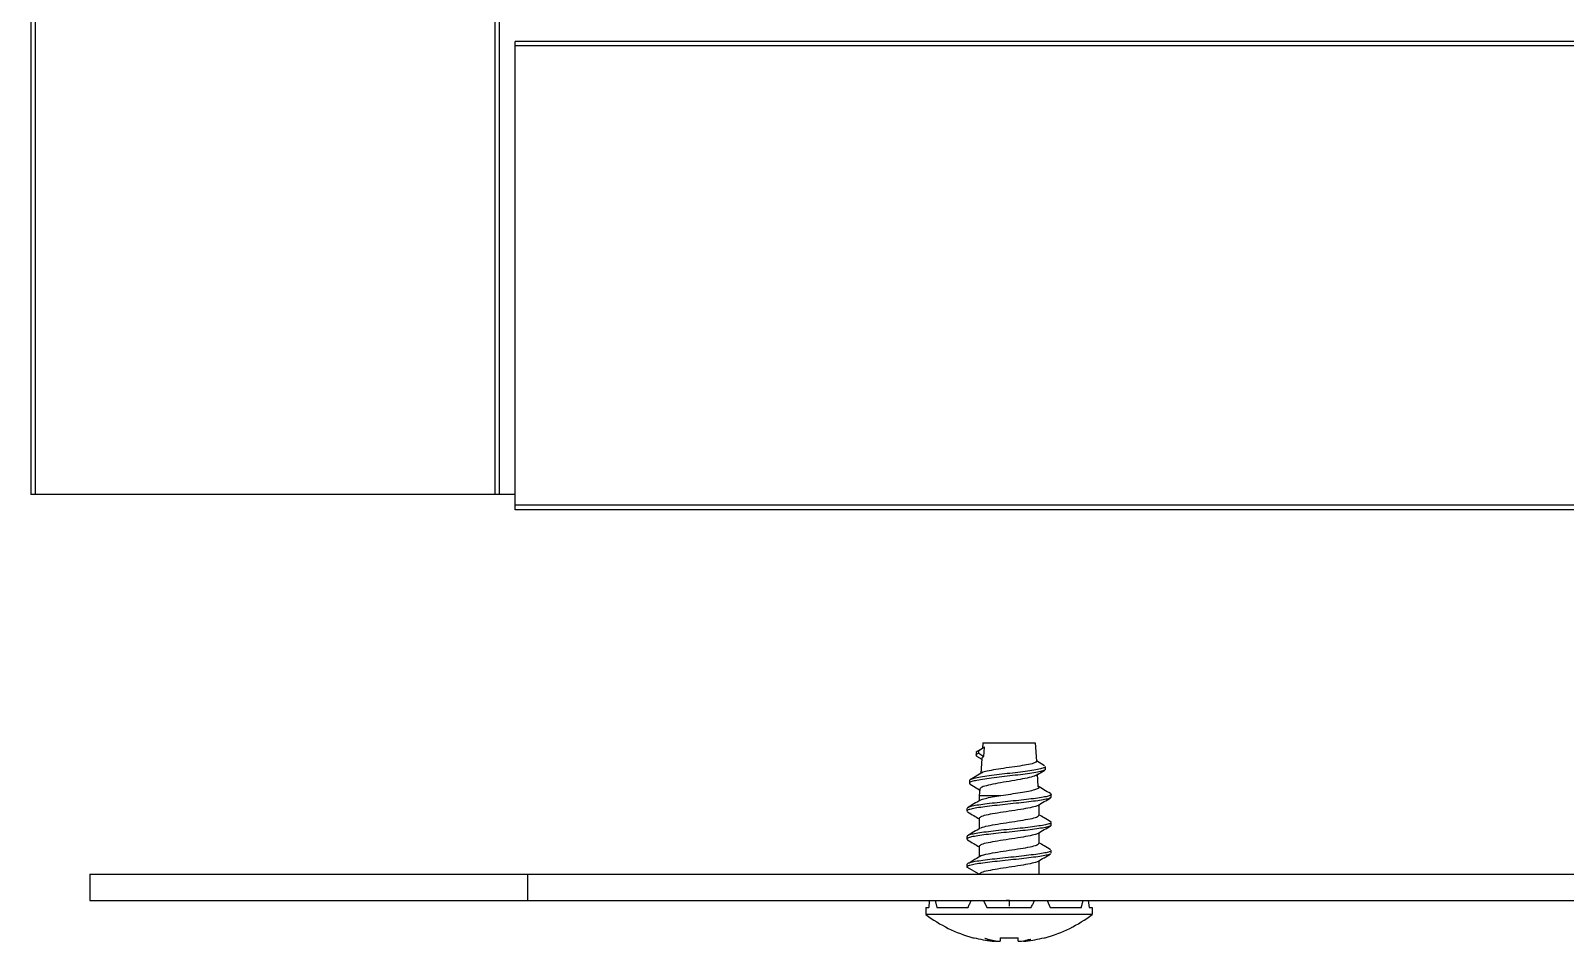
# Model space of a CAD drawing. Header units: millimetres. Extents: x 24 to 293, y 35 to 211.
# Drawn here: x 24.38 to 68.2, y 49.16 to 75.17 of the extents above; entities that cross this region are included whole.
import ezdxf

# ---------------------------------------------------------------- set-up
doc = ezdxf.new("R2010")
doc.units = ezdxf.units.MM
doc.header["$PDSIZE"] = -1

msp = doc.modelspace()

# ---------------------------------------------------------------- linework, layer by layer
at = {"color": 7, "linetype": 'Continuous', "lineweight": 25}
for p, q in [((24.377, 186.928), (24.377, 61.928)), ((24.502, 186.928), (24.502, 61.928)), ((37.627, 186.928), (37.627, 61.928)), ((37.752, 186.928), (37.752, 61.928)), ((136.464, 74.866), (38.214, 74.866)), ((38.214, 74.741), (38.214, 74.866)), ((136.464, 74.741), (38.214, 74.741)), ((38.214, 61.616), (38.214, 74.741)), ((24.502, 61.928), (24.377, 61.928)), ((37.627, 61.928), (24.502, 61.928)), ((37.752, 61.928), (37.627, 61.928)), ((38.214, 61.928), (37.752, 61.928)), ((136.464, 61.616), (38.214, 61.616)), ((38.214, 61.491), (38.214, 61.616)), ((136.464, 61.491), (38.214, 61.491)), ((51.564, 54.828), (51.554, 54.67)), ((51.564, 54.828), (53.064, 54.828)), ((53.064, 54.828), (53.099, 54.304)), ((51.372, 54.554), (51.372, 54.479)), ((51.558, 54.673), (51.374, 54.564)), ((51.389, 54.455), (51.534, 54.367)), ((51.614, 54.707), (51.455, 54.608)), ((51.455, 54.533), (51.455, 54.608)), ((51.455, 54.533), (51.598, 54.444)), ((51.535, 54.389), (51.506, 53.959)), ((51.598, 54.444), (51.614, 54.707)), ((51.567, 53.995), (51.2, 53.778)), ((53.082, 53.904), (53.333, 54.055)), ((53.331, 54.18), (53.098, 54.318)), ((53.147, 53.585), (53.123, 53.951)), ((53.352, 54.08), (53.352, 54.155)), ((51.181, 53.755), (51.181, 53.68)), ((51.2, 53.656), (51.475, 53.492)), ((51.477, 53.513), (51.464, 53.324)), ((51.464, 53.328), (51.464, 53.179)), ((53.164, 53.062), (53.164, 52.763)), ((53.519, 53.283), (53.519, 53.359)), ((51.109, 52.959), (51.109, 52.883)), ((51.112, 52.966), (51.117, 52.958)), ((51.464, 52.678), (51.464, 52.379)), ((51.109, 52.159), (51.109, 52.083)), ((53.164, 52.262), (53.164, 51.963)), ((53.492, 52.581), (53.512, 52.572)), ((53.519, 52.483), (53.519, 52.559)), ((51.464, 51.878), (51.464, 51.575)), ((53.519, 51.683), (53.519, 51.759)), ((51.109, 51.358), (51.109, 51.283)), ((51.464, 51.078), (51.109, 51.283)), ((53.164, 51.462), (53.164, 51.078)), ((26.064, 51.078), (26.064, 50.328)), ((26.064, 51.078), (38.564, 51.078)), ((38.564, 51.078), (38.564, 50.328)), ((38.564, 51.078), (136.064, 51.078)), ((26.064, 50.328), (38.564, 50.328)), ((38.564, 50.328), (136.064, 50.328)), ((49.939, 50.128), (49.939, 49.928)), ((49.939, 50.128), (50.025, 50.128)), ((50.202, 50.328), (50.249, 50.128)), ((50.249, 50.128), (51.142, 50.128)), ((51.588, 50.328), (51.683, 50.128)), ((51.683, 50.128), (52.946, 50.128)), ((53.4, 50.328), (53.487, 50.128)), ((53.487, 50.128), (54.38, 50.128)), ((54.576, 50.328), (54.604, 50.128)), ((54.604, 50.128), (54.689, 50.128)), ((54.689, 50.128), (54.689, 49.928)), ((54.689, 49.928), (49.939, 49.928)), ((51.283, 49.266), (51.316, 49.266)), ((51.904, 49.179), (51.903, 49.164)), ((51.903, 49.164), (51.904, 49.179)), ((51.903, 49.164), (51.903, 49.164)), ((51.957, 49.169), (51.959, 49.166)), ((52.057, 49.266), (52.572, 49.266)), ((52.057, 49.266), (52.057, 49.166)), ((52.572, 49.166), (52.572, 49.266)), ((52.725, 49.177), (52.725, 49.166)), ((52.725, 49.164), (52.725, 49.177)), ((53.313, 49.266), (53.345, 49.266))]:
    msp.add_line(p, q, dxfattribs=at)
at = {"color": 7, "linetype": 'Continuous'}
for q in [(52.234, 50.328), (52.234, 50.328), (52.314, 50.167), (52.314, 50.167)]:
    msp.add_line((52.314, 50.328), q, dxfattribs=at)
at = {"color": 7, "linetype": 'Continuous', "lineweight": 25, "flags": 128}
for points in [[(51.904, 49.177), (51.926, 49.172), (51.959, 49.166)], [(52.725, 49.164), (52.725, 49.164), (52.725, 49.164), (52.725, 49.164), (52.725, 49.165), (52.725, 49.165), (52.725, 49.165), (52.725, 49.166), (52.725, 49.166)]]:
    msp.add_lwpolyline(points, dxfattribs=at)
at = {"color": 7, "linetype": 'Continuous', "lineweight": 25}
for centre, radius, start, end in [((52.314, 53.054), 3.925, 232.7686, 254.7719), ((52.314, 53.054), 3.925, 285.2281, 307.2314), ((52.314, 53.054), 3.917, 255.233, 262.9643), ((52.479, 51.971), 2.85, 252.4405, 259.986), ((52.187, 50.56), 1.425, 246.5225, 258.5064), ((51.945, 51.115), 1.952, 266.7409, 268.7571), ((52.315, 53.066), 3.916, 264.7964, 265.218), ((52.315, 53.066), 3.916, 265.1547, 265.218), ((51.945, 51.129), 1.966, 271.2423, 273.2487), ((52.683, 51.129), 1.966, 266.7513, 268.7577), ((52.314, 53.066), 3.916, 274.782, 275.2036), ((52.172, 51.911), 2.789, 280.2753, 285.9192), ((52.425, 50.577), 1.443, 282.0223, 290.7822), ((52.683, 51.115), 1.952, 271.2429, 273.2591), ((52.314, 53.054), 3.917, 277.0357, 284.767)]:
    msp.add_arc(centre, radius, start, end, dxfattribs=at)
for points, knots in [([(51.455, 54.533), (51.427, 54.521), (51.37, 54.497), (51.359, 54.471), (51.392, 54.456), (51.397, 54.454)], [0, 0, 0, 0, 0.448369, 0.900389, 1, 1, 1, 1]), ([(51.455, 54.608), (51.423, 54.596), (51.373, 54.578), (51.379, 54.56), (51.381, 54.554)], [0, 0, 0, 0, 0.661203, 1, 1, 1, 1]), ([(51.535, 54.389), (51.539, 54.4), (51.546, 54.418), (51.582, 54.436), (51.598, 54.444)], [0, 0, 0, 0, 0.560313, 1, 1, 1, 1]), ([(53.342, 54.08), (53.345, 54.075), (53.354, 54.058), (53.284, 54.03), (53.136, 53.994), (52.915, 53.958), (52.643, 53.922), (52.341, 53.886), (52.032, 53.85), (51.74, 53.814), (51.49, 53.778), (51.3, 53.742), (51.195, 53.707), (51.163, 53.677), (51.202, 53.66), (51.214, 53.655)], [0, 0, 0, 0, 0.030573, 0.111814, 0.193736, 0.276295, 0.359528, 0.443407, 0.527951, 0.613148, 0.699003, 0.78552, 0.872687, 0.960524, 1, 1, 1, 1]), ([(53.342, 54.155), (53.345, 54.15), (53.354, 54.133), (53.284, 54.105), (53.136, 54.069), (52.915, 54.033), (52.643, 53.997), (52.341, 53.961), (52.032, 53.925), (51.74, 53.889), (51.49, 53.853), (51.303, 53.817), (51.194, 53.784), (51.191, 53.764), (51.189, 53.755)], [0, 0, 0, 0, 0.032565, 0.1191, 0.206361, 0.2943, 0.382957, 0.472301, 0.562355, 0.653104, 0.744554, 0.836709, 0.929556, 1, 1, 1, 1]), ([(53.078, 53.909), (53.075, 53.905), (53.055, 53.882), (52.9, 53.841), (52.638, 53.787), (52.314, 53.732), (51.989, 53.677), (51.713, 53.622), (51.518, 53.567), (51.49, 53.531), (51.477, 53.513)], [0, 0, 0, 0, 0.0322731, 0.1687353, 0.3057922, 0.4434439, 0.5816905, 0.720532, 0.8599685, 1, 1, 1, 1]), ([(53.099, 54.304), (53.088, 54.289), (53.067, 54.259), (52.887, 54.214), (52.626, 54.169), (52.314, 54.125), (51.999, 54.08), (51.736, 54.035), (51.573, 53.999), (51.55, 53.978), (51.543, 53.972)], [0, 0, 0, 0, 0.133346, 0.267188, 0.401526, 0.53636, 0.67169, 0.807516, 0.943838, 1, 1, 1, 1]), ([(52.084, 53.328), (52.176, 53.342), (52.361, 53.37), (52.639, 53.412), (52.879, 53.454), (53.063, 53.496), (53.157, 53.538), (53.183, 53.567), (53.151, 53.583), (53.147, 53.585)], [0, 0, 0, 0, 0.163219, 0.326437, 0.489656, 0.652875, 0.816093, 0.979312, 1, 1, 1, 1]), ([(53.496, 53.383), (53.434, 53.419), (53.312, 53.491), (53.19, 53.564), (53.129, 53.6)], [0, 0, 0, 0, 0.501384, 1, 1, 1, 1]), ([(53.517, 53.283), (53.511, 53.273), (53.498, 53.251), (53.381, 53.219), (53.197, 53.186), (52.953, 53.154), (52.668, 53.121), (52.359, 53.088), (52.047, 53.055), (51.753, 53.022), (51.496, 52.989), (51.292, 52.957), (51.161, 52.924), (51.103, 52.899), (51.115, 52.886), (51.117, 52.883)], [0, 0, 0, 0, 0.077726, 0.159781, 0.241795, 0.32385, 0.405863, 0.487919, 0.569932, 0.651987, 0.734002, 0.816056, 0.898071, 0.980124, 1, 1, 1, 1]), ([(51.493, 53.196), (51.432, 53.16), (51.31, 53.088), (51.188, 53.016), (51.127, 52.98)], [0, 0, 0, 0, 0.498658, 1, 1, 1, 1]), ([(53.486, 53.385), (53.501, 53.376), (53.535, 53.357), (53.494, 53.327), (53.382, 53.294), (53.197, 53.261), (52.953, 53.229), (52.668, 53.196), (52.359, 53.163), (52.047, 53.13), (51.753, 53.097), (51.495, 53.064), (51.296, 53.032), (51.171, 53.004), (51.147, 52.987), (51.139, 52.981)], [0, 0, 0, 0, 0.061403, 0.142742, 0.22412, 0.305458, 0.386837, 0.468174, 0.549553, 0.630891, 0.71227, 0.793608, 0.874986, 0.956326, 1, 1, 1, 1]), ([(51.464, 53.328), (51.473, 53.328), (51.49, 53.328), (51.626, 53.328), (51.826, 53.328), (51.998, 53.328), (52.084, 53.328)], [0, 0, 0, 0, 0.25, 0.5, 0.75, 1, 1, 1, 1]), ([(53.123, 53.047), (53.117, 53.04), (53.094, 53.018), (52.926, 52.978), (52.649, 52.928), (52.314, 52.878), (51.98, 52.828), (51.699, 52.778), (51.503, 52.728), (51.477, 52.695), (51.464, 52.678)], [0, 0, 0, 0, 0.049585, 0.185358, 0.321132, 0.456906, 0.592679, 0.728453, 0.864226, 1, 1, 1, 1]), ([(51.498, 53.194), (51.501, 53.198), (51.516, 53.215), (51.63, 53.246), (51.825, 53.287), (51.998, 53.314), (52.084, 53.328)], [0, 0, 0, 0, 0.0758489, 0.3838993, 0.6919496, 1, 1, 1, 1]), ([(53.134, 53.044), (53.195, 53.081), (53.318, 53.153), (53.44, 53.225), (53.502, 53.261)], [0, 0, 0, 0, 0.49852, 1, 1, 1, 1]), ([(51.127, 52.861), (51.189, 52.825), (51.301, 52.759), (51.413, 52.692), (51.464, 52.662)], [0, 0, 0, 0, 0.546224, 1, 1, 1, 1]), ([(51.504, 52.394), (51.511, 52.4), (51.534, 52.423), (51.703, 52.463), (51.979, 52.513), (52.315, 52.563), (52.648, 52.613), (52.929, 52.663), (53.126, 52.713), (53.152, 52.746), (53.164, 52.763)], [0, 0, 0, 0, 0.051376, 0.186893, 0.322411, 0.457929, 0.593447, 0.728964, 0.864482, 1, 1, 1, 1]), ([(53.502, 52.58), (53.441, 52.616), (53.328, 52.682), (53.216, 52.749), (53.164, 52.779)], [0, 0, 0, 0, 0.543908, 1, 1, 1, 1]), ([(53.509, 52.483), (53.511, 52.477), (53.514, 52.46), (53.431, 52.432), (53.276, 52.399), (53.052, 52.366), (52.781, 52.333), (52.478, 52.3), (52.165, 52.268), (51.862, 52.235), (51.588, 52.202), (51.364, 52.169), (51.199, 52.136), (51.115, 52.104), (51.095, 52.078), (51.13, 52.063), (51.139, 52.06)], [0, 0, 0, 0, 0.043923, 0.121418, 0.198906, 0.276399, 0.353889, 0.43138, 0.508872, 0.58636, 0.663855, 0.741341, 0.818838, 0.896321, 0.973821, 1, 1, 1, 1]), ([(53.509, 52.558), (53.511, 52.552), (53.514, 52.535), (53.431, 52.507), (53.276, 52.474), (53.052, 52.441), (52.781, 52.408), (52.478, 52.375), (52.165, 52.343), (51.862, 52.31), (51.589, 52.277), (51.363, 52.244), (51.202, 52.211), (51.116, 52.183), (51.118, 52.165), (51.119, 52.158)], [0, 0, 0, 0, 0.046495, 0.128528, 0.210554, 0.292585, 0.374613, 0.456642, 0.538673, 0.620698, 0.702732, 0.784755, 0.866791, 0.948811, 1, 1, 1, 1]), ([(51.493, 52.396), (51.432, 52.36), (51.311, 52.288), (51.188, 52.216), (51.127, 52.18)], [0, 0, 0, 0, 0.498754, 1, 1, 1, 1]), ([(53.123, 52.246), (53.117, 52.24), (53.094, 52.218), (52.926, 52.178), (52.649, 52.128), (52.314, 52.078), (51.98, 52.028), (51.699, 51.978), (51.503, 51.928), (51.477, 51.895), (51.464, 51.878)], [0, 0, 0, 0, 0.0491732, 0.1850056, 0.320838, 0.4566704, 0.5925028, 0.7283352, 0.8641676, 1, 1, 1, 1]), ([(53.134, 52.244), (53.195, 52.28), (53.317, 52.353), (53.44, 52.425), (53.501, 52.461)], [0, 0, 0, 0, 0.498544, 1, 1, 1, 1]), ([(53.513, 51.758), (53.515, 51.756), (53.527, 51.743), (53.471, 51.719), (53.345, 51.686), (53.143, 51.654), (52.889, 51.621), (52.596, 51.588), (52.284, 51.555), (51.975, 51.522), (51.688, 51.489), (51.442, 51.457), (51.255, 51.424), (51.133, 51.391), (51.117, 51.369), (51.109, 51.358)], [0, 0, 0, 0, 0.0152392, 0.0972836, 0.1793683, 0.2614121, 0.3434973, 0.4255406, 0.5076259, 0.5896693, 0.6717544, 0.7537993, 0.8358852, 0.917923, 1, 1, 1, 1]), ([(51.127, 52.061), (51.189, 52.025), (51.301, 51.959), (51.413, 51.892), (51.464, 51.862)], [0, 0, 0, 0, 0.546615, 1, 1, 1, 1]), ([(51.525, 51.61), (51.526, 51.611), (51.548, 51.629), (51.706, 51.663), (51.978, 51.713), (52.315, 51.763), (52.648, 51.813), (52.929, 51.863), (53.126, 51.913), (53.152, 51.946), (53.164, 51.963)], [0, 0, 0, 0, 0.008918, 0.150501, 0.292084, 0.433667, 0.57525, 0.716834, 0.858417, 1, 1, 1, 1]), ([(53.501, 51.78), (53.44, 51.816), (53.327, 51.882), (53.215, 51.949), (53.164, 51.979)], [0, 0, 0, 0, 0.5442961, 1, 1, 1, 1]), ([(53.489, 51.66), (53.482, 51.654), (53.46, 51.638), (53.341, 51.611), (53.144, 51.579), (52.888, 51.546), (52.596, 51.513), (52.284, 51.48), (51.975, 51.447), (51.688, 51.414), (51.442, 51.382), (51.255, 51.349), (51.133, 51.316), (51.117, 51.294), (51.109, 51.283)], [0, 0, 0, 0, 0.040849, 0.1280653, 0.2152382, 0.3024551, 0.3896275, 0.4768444, 0.5640169, 0.6512336, 0.7384077, 0.8256254, 0.9127918, 1, 1, 1, 1]), ([(51.523, 51.611), (51.465, 51.576), (51.35, 51.505), (51.233, 51.435), (51.174, 51.4)], [0, 0, 0, 0, 0.4997054, 1, 1, 1, 1]), ([(53.123, 51.446), (53.117, 51.44), (53.094, 51.418), (52.926, 51.378), (52.649, 51.328), (52.314, 51.278), (51.98, 51.228), (51.699, 51.178), (51.503, 51.128), (51.477, 51.095), (51.464, 51.078)], [0, 0, 0, 0, 0.0488, 0.184686, 0.320571, 0.456457, 0.592343, 0.728229, 0.864114, 1, 1, 1, 1]), ([(53.134, 51.444), (53.195, 51.48), (53.317, 51.553), (53.44, 51.625), (53.501, 51.661)], [0, 0, 0, 0, 0.498576, 1, 1, 1, 1]), ([(50.025, 50.128), (50.03, 50.165), (50.039, 50.232), (50.049, 50.298), (50.053, 50.328)], [0, 0, 0, 0, 0.5525358, 1, 1, 1, 1]), ([(51.142, 50.128), (51.158, 50.165), (51.187, 50.232), (51.216, 50.298), (51.229, 50.328)], [0, 0, 0, 0, 0.552536, 1, 1, 1, 1]), ([(52.946, 50.128), (52.964, 50.165), (52.995, 50.232), (53.026, 50.298), (53.04, 50.328)], [0, 0, 0, 0, 0.552536, 1, 1, 1, 1]), ([(54.38, 50.128), (54.389, 50.165), (54.405, 50.232), (54.42, 50.298), (54.427, 50.328)], [0, 0, 0, 0, 0.5525358, 1, 1, 1, 1])]:
    msp.add_open_spline(points, degree=3, knots=knots, dxfattribs=at)
at = {"color": 7, "linetype": 'Continuous'}
msp.add_point((52.314, 50.328), dxfattribs=at)
msp.add_point((52.314, 50.328), dxfattribs=at)

doc.saveas('drawing.dxf')
